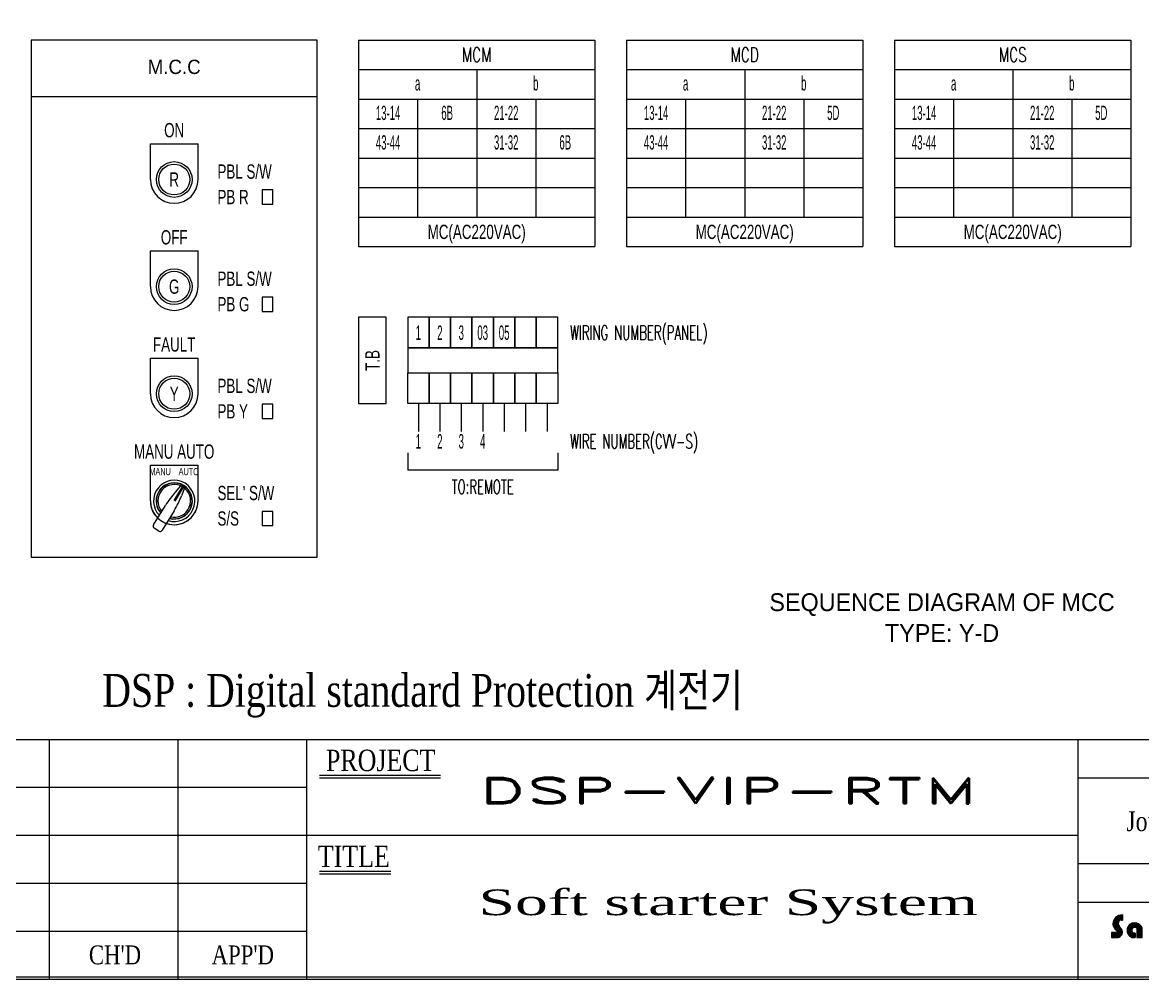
# Model space of a CAD drawing. Header units: millimetres. Extents: x 107 to 2900, y 85 to 3996.
# Drawn here: x 2213.1 to 2495.3, y 727.3 to 968.5 of the extents above; entities that cross this region are included whole.
import ezdxf
from ezdxf.enums import TextEntityAlignment as Align
from ezdxf.lldxf.tags import DXFTag

# ---------------------------------------------------------------- set-up
doc = ezdxf.new("R2010")
doc.units = ezdxf.units.MM
for name, color, linetype in [('10', 1, 'Continuous'), ('40', 4, 'Continuous'), ('50', 5, 'Continuous'), ('70', 7, 'Continuous'), ('RED', 1, 'Continuous'), ('TEXT', 6, 'Continuous')]:
    doc.layers.add(name, color=color, linetype=linetype)
doc.styles.add('ghs', font='NGULIM.TTF')
doc.styles.add('ROMANS', font='ROMANS.shx', dxfattribs={"width": 0.7})
doc.styles.add('SD', font='ROMAND.shx', dxfattribs={"width": 0.8})
doc.styles.add('SS', font='batang.ttc', dxfattribs={"width": 0.8})
doc.styles.add('엑스포', font='gulim.ttc')
tags = doc.linetypes.add('HIDDEN', pattern=[0.375, 0.25, -0.125]).pattern_tags.tags
tags[6:7] = [DXFTag(74, 4), DXFTag(75, 0), DXFTag(340, '0'), DXFTag(46, 1.0), DXFTag(50, 0.0), DXFTag(44, 0.0), DXFTag(45, 0.0)]
tags[4:5] = [DXFTag(74, 4), DXFTag(75, 0), DXFTag(340, '0'), DXFTag(46, 1.0), DXFTag(50, 0.0), DXFTag(44, 0.0), DXFTag(45, 0.0)]

# ---------------------------------------------------------------- blocks, each defined once
blk = doc.blocks.new('1234e')
at = {"color": 20}
for p, q in [((6783, 918), (6800, 918)), ((6800, 918), (6800, 999)), ((6698, 723), (6628, 723)), ((6628, 723), (6628, 649)), ((6628, 649), (6731, 649))]:
    blk.add_line(p, q, dxfattribs=at)
for centre, radius, start, end in [((6796, 854), 145, 88.6611, 181.7509), ((6849, 856), 116, 152.3238, 180.3878), ((6775, 871), 48, 80.1806, 125.4162), ((6786, 872), 136, 189.7481, 235.3121), ((6696, 743), 21, 262.861, 53.9161), ((6897, 909), 172, 198.0693, 226.8293), ((6665, 720), 131, 0.5186, 29.3145), ((6494, 805), 314, 338.6706, 344.4323), ((6714, 728), 80.8, 281.9324, 332.5782)]:
    blk.add_arc(centre, radius, start, end, dxfattribs=at)
blk = doc.blocks.new('12345y')
at = {"color": 20}
for p, q in [((6997, 716), (6975, 716)), ((6997, 649), (6997, 716)), ((7024, 786), (7024, 649)), ((7104, 649), (7104, 786)), ((6944, 649), (6997, 649)), ((7024, 649), (7104, 649))]:
    blk.add_line(p, q, dxfattribs=at)
for radius, start, end in [(118, 13.5527, 247.7467), (44.6, 38.4087, 252.3284)]:
    blk.add_arc((6989, 759), radius, start, end, dxfattribs=at)
blk = doc.blocks.new('abcd')
at = {"color": 20}
for p, q in [((6653, 877), (6653, 841)), ((6654, 882), (6654, 837)), ((6655, 887), (6655, 833)), ((6656, 891), (6656, 830)), ((6657, 895), (6657, 827)), ((6658, 898), (6658, 824)), ((6659, 901), (6659, 822)), ((6660, 904), (6660, 819)), ((6661, 906), (6661, 817)), ((6662, 909), (6662, 814)), ((6663, 911), (6663, 813)), ((6664, 913), (6664, 811)), ((6665, 916), (6665, 809)), ((6666, 918), (6666, 807)), ((6667, 920), (6667, 805)), ((6668, 922), (6668, 803)), ((6669, 923), (6669, 802)), ((6670, 925), (6670, 800)), ((6671, 927), (6671, 798)), ((6672, 929), (6672, 797)), ((6673, 930), (6673, 795)), ((6674, 932), (6674, 794)), ((6675, 933), (6675, 793)), ((6676, 935), (6676, 791)), ((6677, 936), (6677, 790)), ((6678, 938), (6678, 789)), ((6679, 939), (6679, 787)), ((6680, 941), (6680, 786)), ((6681, 942), (6681, 785)), ((6682, 943), (6682, 784)), ((6683, 944), (6683, 783)), ((6684, 946), (6684, 781)), ((6685, 947), (6685, 780)), ((6686, 948), (6686, 779)), ((6687, 949), (6687, 778)), ((6688, 950), (6688, 777)), ((6689, 951), (6689, 776)), ((6690, 953), (6690, 775)), ((6691, 954), (6691, 774)), ((6692, 955), (6692, 773)), ((6693, 956), (6693, 772)), ((6693, 956), (6693, 772)), ((6694, 957), (6694, 771)), ((6694, 957), (6694, 771)), ((6695, 958), (6695, 770)), ((6696, 959), (6696, 770)), ((6697, 960), (6697, 769)), ((6698, 960), (6698, 768)), ((6699, 961), (6699, 767)), ((6700, 962), (6700, 766)), ((6701, 963), (6701, 765)), ((6702, 964), (6702, 765)), ((6703, 965), (6703, 764)), ((6704, 966), (6704, 763)), ((6705, 967), (6705, 762)), ((6706, 967), (6706, 762)), ((6707, 968), (6707, 761)), ((6708, 969), (6708, 760)), ((6709, 970), (6709, 759)), ((6710, 970), (6710, 759)), ((6711, 971), (6711, 758)), ((6712, 972), (6712, 756)), ((6713, 973), (6713, 755)), ((6714, 973), (6714, 753)), ((6715, 974), (6715, 751)), ((6716, 975), (6716, 748)), ((6717, 975), (6717, 649)), ((6718, 976), (6718, 649)), ((6719, 977), (6719, 649)), ((6720, 977), (6720, 649)), ((6721, 978), (6721, 649)), ((6722, 978), (6722, 649)), ((6723, 979), (6723, 649)), ((6724, 980), (6724, 649)), ((6725, 980), (6725, 649)), ((6726, 981), (6726, 649)), ((6727, 981), (6727, 649)), ((6728, 982), (6728, 649)), ((6729, 982), (6729, 649)), ((6730, 983), (6730, 649)), ((6731, 983), (6731, 649)), ((6732, 984), (6732, 649)), ((6733, 984), (6733, 649)), ((6734, 985), (6734, 862)), ((6735, 985), (6735, 871)), ((6736, 985), (6736, 877)), ((6737, 986), (6737, 882)), ((6738, 986), (6738, 886)), ((6739, 987), (6739, 890)), ((6740, 987), (6740, 893)), ((6741, 988), (6741, 896)), ((6742, 988), (6742, 898)), ((6743, 988), (6743, 901)), ((6744, 989), (6744, 903)), ((6745, 989), (6745, 905)), ((6746, 990), (6746, 908)), ((6747, 990), (6747, 909)), ((6748, 990), (6748, 911)), ((6749, 991), (6749, 911)), ((6750, 991), (6750, 912)), ((6751, 991), (6751, 912)), ((6752, 992), (6752, 913)), ((6753, 992), (6753, 914)), ((6754, 992), (6754, 914)), ((6755, 993), (6755, 915)), ((6756, 993), (6756, 915)), ((6757, 993), (6757, 915)), ((6758, 994), (6758, 916)), ((6759, 994), (6759, 916)), ((6760, 994), (6760, 917)), ((6761, 994), (6761, 917)), ((6762, 995), (6762, 917)), ((6763, 995), (6763, 917)), ((6764, 995), (6764, 918)), ((6765, 995), (6765, 918)), ((6766, 995), (6766, 918)), ((6767, 996), (6767, 918)), ((6768, 996), (6768, 918)), ((6769, 996), (6769, 919)), ((6770, 996), (6770, 919)), ((6771, 996), (6771, 919)), ((6772, 997), (6772, 919)), ((6773, 997), (6773, 919)), ((6774, 997), (6774, 919)), ((6775, 997), (6775, 919)), ((6776, 997), (6776, 919)), ((6777, 997), (6777, 919)), ((6778, 998), (6778, 919)), ((6779, 998), (6779, 919)), ((6780, 998), (6780, 919)), ((6781, 998), (6781, 919)), ((6782, 998), (6782, 919)), ((6783, 998), (6783, 918)), ((6784, 998), (6784, 918)), ((6785, 998), (6785, 918)), ((6786, 998), (6786, 918)), ((6787, 998), (6787, 918)), ((6788, 999), (6788, 918)), ((6789, 999), (6789, 918)), ((6790, 999), (6790, 918)), ((6791, 999), (6791, 918)), ((6792, 999), (6792, 918)), ((6793, 999), (6793, 918)), ((6794, 999), (6794, 918)), ((6795, 999), (6795, 918)), ((6796, 999), (6796, 918)), ((6797, 999), (6797, 918)), ((6798, 999), (6798, 918)), ((6799, 999), (6799, 918)), ((6952, 871), (6952, 784)), ((6953, 871), (6953, 785)), ((6954, 872), (6954, 786)), ((6955, 872), (6955, 788)), ((6956, 872), (6956, 789)), ((6957, 872), (6957, 790)), ((6958, 873), (6958, 791)), ((6959, 873), (6959, 792)), ((6960, 873), (6960, 793)), ((6961, 874), (6961, 793)), ((6962, 874), (6962, 794)), ((6963, 874), (6963, 795)), ((6964, 874), (6964, 796)), ((6964, 874), (6964, 796)), ((6965, 874), (6965, 796)), ((6965, 874), (6965, 796)), ((6966, 875), (6966, 797)), ((6967, 875), (6967, 797)), ((6968, 875), (6968, 798)), ((6969, 875), (6969, 798)), ((6970, 875), (6970, 799)), ((6971, 876), (6971, 799)), ((6972, 876), (6972, 800)), ((6973, 876), (6973, 800)), ((6974, 875), (6974, 801)), ((6975, 876), (6975, 801)), ((6976, 876), (6976, 801)), ((6977, 876), (6977, 802)), ((6978, 876), (6978, 802)), ((6979, 876), (6979, 802)), ((6980, 877), (6980, 802)), ((6981, 877), (6981, 802)), ((6982, 877), (6982, 803)), ((6983, 877), (6983, 803)), ((6984, 877), (6984, 803)), ((6985, 877), (6985, 803)), ((6986, 877), (6986, 803)), ((6986, 877), (6986, 803)), ((6987, 877), (6987, 803)), ((6987, 877), (6987, 803)), ((6988, 877), (6988, 803)), ((6989, 877), (6989, 803)), ((6990, 877), (6990, 803)), ((6991, 877), (6991, 803)), ((6992, 877), (6992, 803)), ((6993, 877), (6993, 803)), ((6994, 877), (6994, 803)), ((6995, 877), (6995, 803)), ((6996, 877), (6996, 803)), ((6997, 877), (6997, 802)), ((6998, 877), (6998, 802)), ((6999, 876), (6999, 802)), ((7000, 876), (7000, 802)), ((7001, 876), (7001, 802)), ((7002, 876), (7002, 801)), ((7003, 876), (7003, 801)), ((7004, 876), (7004, 801)), ((7005, 876), (7005, 800)), ((7006, 876), (7006, 800)), ((7007, 876), (7007, 799)), ((7008, 875), (7008, 799)), ((7009, 875), (7009, 798)), ((7010, 875), (7010, 798)), ((7011, 875), (7011, 797)), ((7012, 875), (7012, 797)), ((7013, 874), (7013, 796)), ((7014, 874), (7014, 795)), ((7015, 874), (7015, 795)), ((7016, 874), (7016, 794)), ((7017, 874), (7017, 793)), ((7018, 873), (7018, 792)), ((7019, 873), (7019, 792)), ((7020, 873), (7020, 791)), ((7021, 872), (7021, 790)), ((7022, 872), (7022, 789)), ((7023, 872), (7023, 787)), ((7024, 872), (7024, 649)), ((7025, 871), (7025, 649)), ((6629, 723), (6629, 649)), ((6630, 723), (6630, 649)), ((6631, 723), (6631, 649)), ((6632, 723), (6632, 649)), ((6633, 723), (6633, 649)), ((6634, 723), (6634, 649)), ((6635, 723), (6635, 649)), ((6636, 723), (6636, 649)), ((6637, 723), (6637, 649)), ((6638, 723), (6638, 649)), ((6639, 723), (6639, 649)), ((6640, 723), (6640, 649)), ((6641, 723), (6641, 649)), ((6642, 723), (6642, 649)), ((6643, 723), (6643, 649)), ((6644, 723), (6644, 649)), ((6645, 723), (6645, 649)), ((6646, 723), (6646, 649)), ((6647, 723), (6647, 649)), ((6648, 723), (6648, 649)), ((6649, 723), (6649, 649)), ((6650, 723), (6650, 649)), ((6651, 723), (6651, 649)), ((6652, 870), (6652, 845)), ((6652, 723), (6652, 649)), ((6653, 723), (6653, 649)), ((6654, 723), (6654, 649)), ((6655, 723), (6655, 649)), ((6656, 723), (6656, 649)), ((6657, 723), (6657, 649)), ((6658, 723), (6658, 649)), ((6659, 723), (6659, 649)), ((6660, 723), (6660, 649)), ((6661, 723), (6661, 649)), ((6662, 723), (6662, 649)), ((6663, 723), (6663, 649)), ((6664, 723), (6664, 649)), ((6665, 723), (6665, 649)), ((6666, 723), (6666, 649)), ((6667, 723), (6667, 649)), ((6668, 723), (6668, 649)), ((6669, 723), (6669, 649)), ((6670, 723), (6670, 649)), ((6671, 723), (6671, 649)), ((6672, 723), (6672, 649)), ((6673, 723), (6673, 649)), ((6674, 723), (6674, 649)), ((6675, 723), (6675, 649)), ((6676, 723), (6676, 649)), ((6677, 723), (6677, 649)), ((6678, 723), (6678, 649)), ((6679, 723), (6679, 649)), ((6680, 723), (6680, 649)), ((6681, 723), (6681, 649)), ((6682, 723), (6682, 649)), ((6683, 723), (6683, 649)), ((6684, 723), (6684, 649)), ((6685, 723), (6685, 649)), ((6686, 723), (6686, 649)), ((6687, 723), (6687, 649)), ((6688, 723), (6688, 649)), ((6689, 723), (6689, 649)), ((6690, 723), (6690, 649)), ((6691, 723), (6691, 649)), ((6692, 723), (6692, 649)), ((6693, 723), (6693, 649)), ((6693, 723), (6693, 649)), ((6694, 723), (6694, 649)), ((6694, 722), (6694, 649)), ((6695, 722), (6695, 649)), ((6696, 722), (6696, 649)), ((6697, 722), (6697, 649)), ((6698, 723), (6698, 649)), ((6699, 723), (6699, 649)), ((6700, 723), (6700, 649)), ((6701, 723), (6701, 649)), ((6702, 723), (6702, 649)), ((6703, 724), (6703, 649)), ((6704, 724), (6704, 649)), ((6705, 725), (6705, 649)), ((6706, 725), (6706, 649)), ((6707, 726), (6707, 649)), ((6708, 726), (6708, 649)), ((6709, 727), (6709, 649)), ((6710, 728), (6710, 649)), ((6711, 729), (6711, 649)), ((6712, 730), (6712, 649)), ((6713, 732), (6713, 649)), ((6714, 733), (6714, 649)), ((6715, 735), (6715, 649)), ((6715, 735), (6715, 649)), ((6716, 739), (6716, 649)), ((6716, 739), (6716, 649)), ((6734, 855), (6734, 650)), ((6735, 852), (6735, 650)), ((6736, 849), (6736, 650)), ((6737, 846), (6737, 650)), ((6738, 844), (6738, 651)), ((6739, 841), (6739, 651)), ((6740, 839), (6740, 651)), ((6741, 837), (6741, 652)), ((6742, 835), (6742, 652)), ((6743, 833), (6743, 652)), ((6744, 831), (6744, 653)), ((6745, 829), (6745, 653)), ((6746, 827), (6746, 654)), ((6747, 825), (6747, 654)), ((6748, 823), (6748, 655)), ((6749, 822), (6749, 655)), ((6750, 820), (6750, 656)), ((6751, 818), (6751, 656)), ((6752, 817), (6752, 657)), ((6753, 815), (6753, 657)), ((6754, 814), (6754, 658)), ((6755, 812), (6755, 658)), ((6756, 811), (6756, 659)), ((6757, 809), (6757, 659)), ((6758, 808), (6758, 660)), ((6759, 807), (6759, 661)), ((6760, 805), (6760, 661)), ((6761, 804), (6761, 662)), ((6762, 803), (6762, 663)), ((6763, 801), (6763, 663)), ((6764, 800), (6764, 664)), ((6765, 799), (6765, 665)), ((6766, 798), (6766, 666)), ((6767, 797), (6767, 667)), ((6768, 795), (6768, 668)), ((6769, 794), (6769, 668)), ((6770, 793), (6770, 669)), ((6771, 792), (6771, 670)), ((6772, 791), (6772, 671)), ((6773, 790), (6773, 672)), ((6774, 789), (6774, 673)), ((6775, 788), (6775, 675)), ((6776, 787), (6776, 676)), ((6777, 786), (6777, 677)), ((6778, 785), (6778, 678)), ((6779, 784), (6779, 679)), ((6780, 783), (6780, 681)), ((6781, 781), (6781, 682)), ((6782, 779), (6782, 684)), ((6783, 777), (6783, 685)), ((6784, 775), (6784, 687)), ((6785, 772), (6785, 689)), ((6786, 770), (6786, 691)), ((6787, 768), (6787, 693)), ((6788, 765), (6788, 696)), ((6789, 762), (6789, 698)), ((6790, 759), (6790, 701)), ((6791, 756), (6791, 704)), ((6792, 752), (6792, 707)), ((6793, 748), (6793, 710)), ((6794, 743), (6794, 713)), ((6795, 737), (6795, 717)), ((6796, 726), (6796, 720)), ((6871, 768), (6871, 749)), ((6872, 777), (6872, 740)), ((6873, 782), (6873, 735)), ((6874, 787), (6874, 730)), ((6875, 791), (6875, 727)), ((6876, 794), (6876, 723)), ((6877, 797), (6877, 720)), ((6877, 797), (6877, 720)), ((6878, 800), (6878, 717)), ((6878, 800), (6878, 717)), ((6879, 802), (6879, 715)), ((6880, 805), (6880, 712)), ((6881, 807), (6881, 710)), ((6882, 809), (6882, 708)), ((6883, 811), (6883, 706)), ((6884, 813), (6884, 704)), ((6885, 815), (6885, 702)), ((6886, 817), (6886, 700)), ((6887, 819), (6887, 698)), ((6888, 820), (6888, 697)), ((6889, 822), (6889, 695)), ((6890, 823), (6890, 694)), ((6891, 825), (6891, 692)), ((6892, 826), (6892, 691)), ((6893, 828), (6893, 689)), ((6894, 829), (6894, 688)), ((6895, 831), (6895, 687)), ((6896, 832), (6896, 685)), ((6897, 833), (6897, 684)), ((6898, 834), (6898, 683)), ((6899, 835), (6899, 682)), ((6899, 835), (6899, 682)), ((6900, 837), (6900, 680)), ((6900, 837), (6900, 680)), ((6901, 838), (6901, 679)), ((6902, 839), (6902, 678)), ((6903, 840), (6903, 677)), ((6904, 841), (6904, 676)), ((6905, 842), (6905, 675)), ((6906, 843), (6906, 674)), ((6907, 844), (6907, 673)), ((6908, 845), (6908, 672)), ((6909, 846), (6909, 671)), ((6910, 847), (6910, 670)), ((6911, 848), (6911, 669)), ((6912, 848), (6912, 669)), ((6913, 849), (6913, 668)), ((6914, 850), (6914, 667)), ((6915, 851), (6915, 666)), ((6916, 852), (6916, 665)), ((6917, 853), (6917, 665)), ((6918, 853), (6918, 664)), ((6919, 854), (6919, 663)), ((6920, 855), (6920, 662)), ((6921, 855), (6921, 662)), ((6922, 856), (6922, 661)), ((6923, 857), (6923, 660)), ((6924, 857), (6924, 660)), ((6925, 858), (6925, 659)), ((6926, 859), (6926, 658)), ((6927, 859), (6927, 658)), ((6928, 860), (6928, 657)), ((6929, 861), (6929, 656)), ((6930, 861), (6930, 656)), ((6931, 862), (6931, 655)), ((6932, 862), (6932, 655)), ((6933, 863), (6933, 654)), ((6934, 863), (6934, 654)), ((6935, 864), (6935, 653)), ((6936, 864), (6936, 653)), ((6937, 865), (6937, 652)), ((6938, 865), (6938, 652)), ((6939, 866), (6939, 651)), ((6940, 866), (6940, 651)), ((6941, 867), (6941, 650)), ((6942, 867), (6942, 650)), ((6943, 868), (6943, 649)), ((6944, 868), (6944, 649)), ((6945, 868), (6945, 766)), ((6945, 751), (6945, 649)), ((6946, 869), (6946, 771)), ((6946, 746), (6946, 649)), ((6947, 869), (6947, 774)), ((6947, 743), (6947, 649)), ((6948, 870), (6948, 776)), ((6948, 741), (6948, 649)), ((6949, 870), (6949, 778)), ((6949, 739), (6949, 649)), ((6950, 870), (6950, 780)), ((6950, 737), (6950, 649)), ((6951, 871), (6951, 782)), ((6951, 735), (6951, 649)), ((6952, 733), (6952, 649)), ((6953, 732), (6953, 649)), ((6954, 731), (6954, 649)), ((6955, 730), (6955, 649)), ((6956, 728), (6956, 649)), ((6957, 727), (6957, 649)), ((6958, 726), (6958, 649)), ((6959, 725), (6959, 649)), ((6960, 725), (6960, 649)), ((6961, 724), (6961, 649)), ((6962, 723), (6962, 649)), ((6963, 722), (6963, 649)), ((6964, 722), (6964, 649)), ((6964, 722), (6964, 649)), ((6965, 721), (6965, 649)), ((6965, 721), (6965, 649)), ((6966, 720), (6966, 649)), ((6967, 720), (6967, 649)), ((6968, 719), (6968, 649)), ((6969, 719), (6969, 649)), ((6970, 718), (6970, 649)), ((6971, 718), (6971, 649)), ((6972, 717), (6972, 649)), ((6973, 717), (6973, 649)), ((6974, 716), (6974, 649)), ((6975, 716), (6975, 649)), ((6976, 716), (6976, 649)), ((6977, 716), (6977, 649)), ((6978, 716), (6978, 649)), ((6979, 716), (6979, 649)), ((6980, 716), (6980, 649)), ((6981, 716), (6981, 649)), ((6982, 716), (6982, 649)), ((6983, 716), (6983, 649)), ((6984, 716), (6984, 649)), ((6985, 716), (6985, 649)), ((6986, 716), (6986, 649)), ((6986, 716), (6986, 649)), ((6987, 716), (6987, 649)), ((6987, 716), (6987, 649)), ((6988, 716), (6988, 649)), ((6989, 716), (6989, 649)), ((6990, 716), (6990, 649)), ((6991, 716), (6991, 649)), ((6992, 716), (6992, 649)), ((6993, 716), (6993, 649)), ((6994, 716), (6994, 649)), ((6995, 716), (6995, 649)), ((6996, 716), (6996, 649)), ((6997, 716), (6997, 649)), ((7026, 871), (7026, 649)), ((7027, 871), (7027, 649)), ((7028, 870), (7028, 649)), ((7029, 870), (7029, 649)), ((7030, 870), (7030, 649)), ((7031, 869), (7031, 649)), ((7032, 869), (7032, 649)), ((7033, 868), (7033, 649)), ((7034, 868), (7034, 649)), ((7035, 868), (7035, 649)), ((7036, 867), (7036, 649)), ((7037, 867), (7037, 649)), ((7038, 866), (7038, 649)), ((7039, 866), (7039, 649)), ((7040, 865), (7040, 649)), ((7041, 865), (7041, 649)), ((7042, 864), (7042, 649)), ((7043, 864), (7043, 649)), ((7044, 863), (7044, 649)), ((7045, 863), (7045, 649)), ((7046, 862), (7046, 649)), ((7047, 862), (7047, 649)), ((7048, 861), (7048, 649)), ((7049, 861), (7049, 649)), ((7050, 860), (7050, 649)), ((7051, 859), (7051, 649)), ((7052, 859), (7052, 649)), ((7053, 858), (7053, 649)), ((7054, 857), (7054, 649)), ((7055, 857), (7055, 649)), ((7056, 856), (7056, 649)), ((7057, 855), (7057, 649)), ((7058, 855), (7058, 649)), ((7059, 854), (7059, 649)), ((7060, 853), (7060, 649)), ((7061, 852), (7061, 649)), ((7062, 852), (7062, 649)), ((7063, 851), (7063, 649)), ((7064, 850), (7064, 649)), ((7065, 849), (7065, 649)), ((7066, 848), (7066, 649)), ((7066, 848), (7066, 649)), ((7067, 848), (7067, 649)), ((7067, 848), (7067, 649)), ((7068, 847), (7068, 649)), ((7069, 846), (7069, 649)), ((7070, 845), (7070, 649)), ((7071, 844), (7071, 649)), ((7072, 843), (7072, 649)), ((7073, 842), (7073, 649)), ((7074, 841), (7074, 649)), ((7075, 840), (7075, 649)), ((7076, 839), (7076, 649)), ((7077, 838), (7077, 649)), ((7078, 836), (7078, 649)), ((7079, 835), (7079, 649)), ((7080, 834), (7080, 649)), ((7081, 833), (7081, 649)), ((7082, 832), (7082, 649)), ((7083, 830), (7083, 649)), ((7084, 829), (7084, 649)), ((7085, 828), (7085, 649)), ((7086, 826), (7086, 649)), ((7087, 825), (7087, 649)), ((7088, 823), (7088, 649)), ((7088, 823), (7088, 649)), ((7089, 822), (7089, 649)), ((7089, 822), (7089, 649)), ((7090, 820), (7090, 649)), ((7091, 818), (7091, 649)), ((7092, 817), (7092, 649)), ((7093, 815), (7093, 649)), ((7094, 813), (7094, 649)), ((7095, 811), (7095, 649)), ((7096, 809), (7096, 649)), ((7097, 807), (7097, 649)), ((7098, 805), (7098, 649)), ((7099, 802), (7099, 649)), ((7100, 799), (7100, 649)), ((7101, 797), (7101, 649)), ((7102, 794), (7102, 649)), ((7103, 790), (7103, 649)), ((7103, 787), (7103, 649))]:
    blk.add_line(p, q, dxfattribs=at)
at = {"color": 1}
for name in ['1234e', '12345y']:
    blk.add_blockref(name, (0, 0), dxfattribs=at)
blk = doc.blocks.new('abcde')
at = {"color": 0, "xscale": 0.09000000000000001, "yscale": 0.09000000000000001, "zscale": 0.09000000000000001}
blk.add_blockref('abcd', (6000, 65.1), dxfattribs=at)

msp = doc.modelspace()

# ---------------------------------------------------------------- linework, layer by layer
for p, q in [((2297.766, 964.084), (2357.271, 964.084)), ((2297.766, 964.084), (2297.766, 912.018)), ((2357.271, 964.084), (2357.271, 912.018)), ((2365.281, 964.084), (2365.281, 912.018)), ((2365.281, 964.084), (2424.785, 964.084)), ((2424.785, 964.084), (2424.785, 912.018)), ((2432.796, 964.084), (2432.796, 912.018)), ((2432.796, 964.084), (2492.3, 964.084)), ((2492.3, 964.084), (2492.3, 912.018)), ((2297.766, 956.646), (2357.271, 956.646)), ((2327.519, 956.646), (2327.519, 919.456)), ((2365.281, 956.646), (2424.785, 956.646)), ((2395.033, 956.646), (2395.033, 919.456)), ((2432.796, 956.646), (2492.3, 956.646)), ((2462.548, 956.646), (2462.548, 919.456)), ((2297.766, 949.208), (2357.271, 949.208)), ((2312.642, 949.208), (2312.642, 919.456)), ((2342.395, 949.208), (2342.395, 919.456)), ((2365.281, 949.208), (2424.785, 949.208)), ((2380.157, 949.208), (2380.157, 919.456)), ((2409.909, 949.208), (2409.909, 919.456)), ((2432.796, 949.208), (2492.3, 949.208)), ((2447.672, 949.208), (2447.672, 919.456)), ((2477.424, 949.208), (2477.424, 919.456)), ((2297.766, 941.77), (2357.271, 941.77)), ((2365.281, 941.77), (2424.785, 941.77)), ((2432.796, 941.77), (2492.3, 941.77)), ((2297.766, 934.332), (2357.271, 934.332)), ((2365.281, 934.332), (2424.785, 934.332)), ((2432.796, 934.332), (2492.3, 934.332)), ((2297.766, 926.894), (2357.271, 926.894)), ((2365.281, 926.894), (2424.785, 926.894)), ((2432.796, 926.894), (2492.3, 926.894)), ((2297.766, 919.456), (2357.271, 919.456)), ((2365.281, 919.456), (2424.785, 919.456)), ((2432.796, 919.456), (2492.3, 919.456)), ((2297.766, 912.018), (2357.271, 912.018)), ((2365.281, 912.018), (2424.785, 912.018)), ((2432.796, 912.018), (2492.3, 912.018))]:
    msp.add_line(p, q)
at = {"color": 7}
msp.add_line((2215.316, 949.885), (2287.316, 949.885), dxfattribs=at)
at = {"color": 40, "linetype": 'Continuous'}
for p, q in [((2245.316, 928.934), (2245.316, 937.934)), ((2245.316, 937.934), (2257.316, 937.934)), ((2257.316, 928.934), (2257.316, 937.934)), ((2245.316, 901.934), (2245.316, 910.934)), ((2245.316, 910.934), (2257.316, 910.934)), ((2257.316, 901.934), (2257.316, 910.934)), ((2245.316, 883.934), (2257.316, 883.934)), ((2245.316, 874.934), (2245.316, 883.934)), ((2257.316, 874.934), (2257.316, 883.934)), ((2245.316, 847.934), (2245.316, 856.934)), ((2245.316, 856.934), (2257.316, 856.934)), ((2257.316, 847.934), (2257.316, 856.934))]:
    msp.add_line(p, q, dxfattribs=at)
at = {"color": 3, "linetype": 'Continuous'}
for centre, radius in [((2251.316, 928.934), 4.5), ((2251.316, 928.934), 3.9), ((2251.316, 901.934), 4.5), ((2251.316, 901.934), 3.9), ((2251.316, 874.934), 4.5), ((2251.316, 874.934), 3.9)]:
    msp.add_circle(centre, radius, dxfattribs=at)
at = {"color": 40, "linetype": 'Continuous'}
for centre in [(2251.316, 928.934), (2251.316, 901.934), (2251.316, 874.934), (2251.316, 847.934)]:
    msp.add_arc(centre, 6, 180, 0, dxfattribs=at)
at = {"color": 6, "linetype": 'Continuous'}
for radius, start, end in [(4.5, 254.84974, 221.93124), (6, 180, 226.12159), (6, 250.65939, 0)]:
    msp.add_arc((2251.316, 847.934), radius, start, end, dxfattribs=at)
at = {"layer": '10', "color": 7}
for p, q in [((2287.896, 778.133), (2318.371, 778.133)), ((2287.896, 753.941), (2305.902, 753.941))]:
    msp.add_line(p, q, dxfattribs=at)
at = {"layer": '40'}
for p, q in [((2253.349, 851.523), (2251.188, 848.012)), ((2253.605, 851.366), (2251.444, 847.855)), ((2251.634, 850.179), (2252.991, 851.703)), ((2253.927, 851.127), (2253.178, 849.229)), ((2246.087, 841.87), (2249.124, 846.803)), ((2251.295, 845.467), (2248.259, 840.533)), ((2247.433, 840.337), (2246.284, 841.044))]:
    msp.add_line(p, q, dxfattribs=at)
at = {"layer": '40', "color": 7}
for p, q in [((2219.858, 787.783), (2219.858, 727.303)), ((2252.258, 787.783), (2252.258, 727.303)), ((2284.658, 787.783), (2284.658, 727.303)), ((2479.058, 727.303), (2479.058, 787.783)), ((2803.058, 778.063), (2479.058, 778.063)), ((2284.658, 775.687), (1982.258, 775.687)), ((2284.658, 763.591), (1982.258, 763.591)), ((2479.058, 763.591), (2284.658, 763.591)), ((2802.626, 756.463), (2479.058, 756.463)), ((2284.658, 751.495), (1982.258, 751.495)), ((2802.626, 746.743), (2479.058, 746.743)), ((2284.658, 739.399), (1982.258, 739.399))]:
    msp.add_line(p, q, dxfattribs=at)
at = {"layer": '40'}
for centre, radius, start, end in [((2251.316, 847.934), 5.205, 252.56977, 224.21121), ((2251.316, 847.934), 4.125, 256.39494, 220.38604), ((2269.563, 834.224), 24, 138.33418, 148.39049), ((2230.856, 858.046), 24, 328.39049, 338.4468), ((2246.598, 841.555), 0.6, 148.39049, 238.39049), ((2247.748, 840.848), 0.6, 238.39049, 328.39049)]:
    msp.add_arc(centre, radius, start, end, dxfattribs=at)
at = {"layer": '50'}
msp.add_arc((2251.316, 847.934), 4.575, 254.57244, 222.20854, dxfattribs=at)
at = {"layer": '70', "color": 7}
for p, q in [((1982.258, 787.783), (2803.058, 787.783)), ((2287.896, 778.781), (2318.371, 778.781)), ((2287.896, 754.589), (2305.902, 754.589))]:
    msp.add_line(p, q, dxfattribs=at)
for points in [[(2803.058, 727.303), (1982.258, 727.303), (1982.258, 1310.503), (2803.058, 1310.503)], [(2802.41, 727.951), (1982.906, 727.951), (1982.906, 1309.855), (2802.41, 1309.855)]]:
    msp.add_lwpolyline(points, close=True, dxfattribs=at)
at = {"layer": 'RED', "color": 7}
for p, q in [((2215.316, 964.084), (2215.316, 833.776)), ((2287.316, 964.084), (2215.316, 964.084)), ((2287.316, 833.776), (2287.316, 964.084)), ((2347.935, 886.486), (2310.135, 886.486)), ((2310.135, 886.486), (2310.135, 880.186)), ((2347.935, 880.186), (2347.935, 886.486)), ((2310.135, 880.186), (2347.935, 880.186)), ((2215.316, 833.776), (2287.316, 833.776))]:
    msp.add_line(p, q, dxfattribs=at)
at = {"layer": 'RED', "color": 3}
for p, q in [((2273.461, 926.308), (2273.461, 922.708)), ((2276.137, 926.308), (2273.461, 926.308)), ((2276.137, 922.708), (2276.137, 926.308)), ((2273.461, 922.708), (2276.137, 922.708)), ((2273.461, 899.308), (2273.461, 895.708)), ((2276.137, 899.308), (2273.461, 899.308)), ((2276.137, 895.708), (2276.137, 899.308)), ((2273.461, 895.708), (2276.137, 895.708)), ((2273.461, 872.296), (2273.461, 868.696)), ((2276.137, 872.296), (2273.461, 872.296)), ((2276.137, 868.696), (2276.137, 872.296)), ((2273.461, 868.696), (2276.137, 868.696)), ((2273.461, 845.308), (2273.461, 841.708)), ((2276.137, 845.308), (2273.461, 845.308)), ((2276.137, 841.708), (2276.137, 845.308)), ((2273.461, 841.708), (2276.137, 841.708))]:
    msp.add_line(p, q, dxfattribs=at)
at = {"layer": 'RED', "color": 2}
for p, q in [((2304.735, 894.201), (2297.766, 894.201)), ((2297.766, 894.201), (2297.766, 872.47)), ((2304.735, 872.47), (2304.735, 894.201)), ((2315.535, 894.201), (2310.135, 894.201)), ((2310.135, 894.201), (2310.135, 886.486)), ((2320.935, 894.201), (2315.535, 894.201)), ((2315.535, 894.201), (2315.535, 886.486)), ((2315.535, 886.486), (2315.535, 894.201)), ((2320.935, 886.486), (2320.935, 894.201)), ((2326.335, 894.201), (2320.935, 894.201)), ((2320.935, 894.201), (2320.935, 886.486)), ((2331.735, 894.201), (2326.335, 894.201)), ((2326.335, 894.201), (2326.335, 886.486)), ((2326.335, 886.486), (2326.335, 894.201)), ((2331.735, 886.486), (2331.735, 894.201)), ((2337.135, 894.201), (2331.735, 894.201)), ((2331.735, 894.201), (2331.735, 886.486)), ((2337.135, 886.486), (2337.135, 894.201)), ((2342.535, 894.201), (2337.135, 894.201)), ((2337.135, 894.201), (2337.135, 886.486)), ((2347.935, 894.201), (2342.535, 894.201)), ((2342.535, 894.201), (2342.535, 886.486)), ((2342.535, 886.486), (2342.535, 894.201)), ((2347.935, 886.486), (2347.935, 894.201)), ((2310.135, 886.486), (2315.535, 886.486)), ((2315.535, 886.486), (2320.935, 886.486)), ((2320.935, 886.486), (2326.335, 886.486)), ((2326.335, 886.486), (2331.735, 886.486)), ((2331.735, 886.486), (2337.135, 886.486)), ((2337.135, 886.486), (2342.535, 886.486)), ((2342.535, 886.486), (2347.935, 886.486)), ((2310.135, 872.47), (2310.135, 880.186)), ((2310.135, 880.186), (2315.535, 880.186)), ((2315.535, 880.186), (2315.535, 872.47)), ((2315.535, 872.47), (2315.535, 880.186)), ((2315.535, 880.186), (2320.935, 880.186)), ((2320.935, 880.186), (2320.935, 872.47)), ((2320.935, 872.47), (2320.935, 880.186)), ((2320.935, 880.186), (2326.335, 880.186)), ((2326.335, 872.47), (2326.335, 880.186)), ((2326.335, 880.186), (2331.735, 880.186)), ((2326.335, 880.186), (2326.335, 872.47)), ((2331.735, 880.186), (2331.735, 872.47)), ((2331.735, 872.47), (2331.735, 880.186)), ((2331.735, 880.186), (2337.135, 880.186)), ((2337.135, 872.47), (2337.135, 880.186)), ((2337.135, 880.186), (2342.535, 880.186)), ((2337.135, 880.186), (2337.135, 872.47)), ((2342.535, 880.186), (2342.535, 872.47)), ((2342.535, 872.47), (2342.535, 880.186)), ((2342.535, 880.186), (2347.935, 880.186)), ((2347.935, 880.186), (2347.935, 872.47)), ((2297.766, 872.47), (2304.735, 872.47)), ((2315.535, 872.47), (2310.135, 872.47)), ((2320.935, 872.47), (2315.535, 872.47)), ((2326.335, 872.47), (2320.935, 872.47)), ((2331.735, 872.47), (2326.335, 872.47)), ((2337.135, 872.47), (2331.735, 872.47)), ((2342.535, 872.47), (2337.135, 872.47)), ((2347.935, 872.47), (2342.535, 872.47))]:
    msp.add_line(p, q, dxfattribs=at)
at = {"layer": 'RED', "color": 9, "linetype": 'HIDDEN'}
for p, q in [((2312.835, 872.47), (2312.835, 865.426)), ((2318.235, 872.47), (2318.235, 865.426)), ((2323.635, 872.47), (2323.635, 865.426)), ((2329.035, 872.47), (2329.035, 865.426)), ((2334.435, 872.47), (2334.435, 865.426)), ((2339.835, 872.47), (2339.835, 865.426)), ((2345.235, 872.47), (2345.235, 865.426)), ((2310.135, 860.081), (2310.135, 855.691)), ((2347.935, 860.081), (2347.935, 855.691)), ((2347.935, 855.691), (2310.135, 855.691))]:
    msp.add_line(p, q, dxfattribs=at)

# ---------------------------------------------------------------- block references
at = {"color": 0, "xscale": 0.18, "yscale": 0.18, "zscale": 0.18}
msp.add_blockref('abcde', (1300.035, 715.706), dxfattribs=at)

# ---------------------------------------------------------------- texts
at = {"color": 2, "style": 'ghs', "width": 0.7}
msp.add_text('MANU', height=1.8, dxfattribs=at).set_placement((2250.462, 854.424), align=Align.RIGHT)
msp.add_text('AUTO', height=1.8, dxfattribs=at).set_placement((2252.437, 854.424))
at = {"color": 7, "linetype": 'ByBlock', "lineweight": 0, "style": 'SS', "width": 0.8}
msp.add_text('DSP : Digital standard Protection 계전기', height=8.28113, dxfattribs=at).set_placement((2233.214, 796.046))
at = {"color": 7, "linetype": 'Continuous', "style": 'SD', "width": 1.881814}
msp.add_text('DSP-VIP-RTM', height=6.48, dxfattribs=at).set_placement((2327.969, 771.649), (2453.813, 771.649), align=Align.FIT)
at = {"color": 0, "style": 'SS', "width": 1.529882}
msp.add_text('Soft starter System', height=6.48, dxfattribs=at).set_placement((2327.969, 743.545), (2453.813, 743.545), align=Align.FIT)
at = {"layer": '40', "color": 7, "style": 'SS', "width": 0.8}
for s, height, p in [('Joung M.W', 4.968, (2505.358, 764.732)), ("CH'D", 4.752, (2236.398, 731.159)), ("APP'D", 4.752, (2268.6, 731.159))]:
    msp.add_text(s, height=height, dxfattribs=at).set_placement(p, align=Align.CENTER)
at = {"layer": '70', "color": 7, "style": '엑스포'}
for s, p in [('SEQUENCE DIAGRAM OF MCC', (2444.745, 821.831)), ('TYPE: Y-D', (2444.745, 814.631))]:
    msp.add_text(s, height=4.5, dxfattribs=at).set_placement(p, align=Align.MIDDLE)
at = {"layer": '70', "color": 7, "style": 'SS', "width": 0.8}
for s, p in [('PROJECT', (2303.336, 779.852)), ('TITLE', (2296.564, 755.66))]:
    msp.add_text(s, height=5.4, dxfattribs=at).set_placement(p, align=Align.CENTER)
at = {"layer": 'TEXT', "color": 7}
for s, style, width, p in [('MCM', 'ROMANS', 0.7, (2327.519, 960.365)), ('MCD', 'ROMANS', 0.7, (2395.033, 960.365)), ('MCS', 'ROMANS', 0.7, (2462.548, 960.365)), ('ON', 'ghs', 0.7, (2251.316, 941.367)), ('MC(AC220VAC)', 'ghs', 0.7, (2327.519, 915.737)), ('MC(AC220VAC)', 'ghs', 0.7, (2395.033, 915.737)), ('MC(AC220VAC)', 'ghs', 0.7, (2462.548, 915.737)), ('OFF', 'ghs', 0.7, (2251.316, 914.367)), ('FAULT', 'ghs', 0.7, (2251.316, 887.367)), ('MANU AUTO', 'ghs', 0.7, (2251.316, 860.367)), ('TO:REMOTE', 'ROMANS', 0.6, (2329.035, 851.487))]:
    msp.add_text(s, height=3.6, dxfattribs=dict(at, style=style, width=width)).set_placement(p, align=Align.MIDDLE_CENTER)
at = {"layer": 'TEXT', "color": 7, "style": '엑스포'}
msp.add_text('M.C.C', height=3.6, dxfattribs=at).set_placement((2251.316, 957.323), align=Align.MIDDLE_CENTER)
at = {"layer": 'TEXT', "style": 'ghs', "width": 0.5}
for s, p in [('a', (2312.642, 953.166)), ('b', (2342.395, 953.166)), ('a', (2380.157, 953.166)), ('b', (2409.909, 953.166)), ('a', (2447.672, 953.166)), ('b', (2477.424, 953.166)), ('13-14', (2305.204, 945.728)), ('6B', (2320.08, 945.728)), ('21-22', (2334.957, 945.728)), ('13-14', (2372.719, 945.728)), ('21-22', (2402.471, 945.728)), ('5D', (2417.347, 945.728)), ('13-14', (2440.234, 945.728)), ('21-22', (2469.986, 945.728)), ('5D', (2484.862, 945.728)), ('43-44', (2305.204, 938.29)), ('31-32', (2334.957, 938.29)), ('6B', (2349.833, 938.29)), ('43-44', (2372.719, 938.29)), ('31-32', (2402.471, 938.29)), ('43-44', (2440.234, 938.29)), ('31-32', (2469.986, 938.29))]:
    msp.add_text(s, height=3.6, dxfattribs=at).set_placement(p, align=Align.MIDDLE_CENTER)
at = {"layer": 'TEXT', "color": 3, "style": 'ghs', "width": 0.7}
for s, p in [('PBL S/W', (2262.216, 929.133)), ('PB R', (2262.216, 922.708)), ('PBL S/W', (2262.216, 902.133)), ('PB G', (2262.216, 895.708)), ('PBL S/W', (2262.216, 875.133)), ('PB Y', (2262.216, 868.708)), ("SEL' S/W", (2262.216, 848.133)), ('S/S', (2262.216, 841.708))]:
    msp.add_text(s, height=3.6, dxfattribs=at).set_placement(p)
for s, p in [('R', (2251.316, 928.934)), ('G', (2251.316, 901.934)), ('Y', (2251.316, 874.934))]:
    msp.add_text(s, height=3.6, dxfattribs=at).set_placement(p, align=Align.MIDDLE_CENTER)
at = {"layer": 'TEXT', "color": 7, "style": 'ghs', "width": 0.5}
for s, height, p in [('1', 3.646, (2312.835, 890.343)), ('2', 3.646, (2318.235, 890.343)), ('3', 3.646, (2323.635, 890.343)), ('03', 3.6461, (2329.035, 890.343)), ('05', 3.6461, (2334.435, 890.343)), ('1', 3.646, (2312.835, 862.957)), ('2', 3.646, (2318.235, 862.957)), ('3', 3.646, (2323.635, 862.957)), ('4', 3.646, (2329.035, 862.957))]:
    msp.add_text(s, height=height, dxfattribs=at).set_placement(p, align=Align.MIDDLE)
at = {"layer": 'TEXT', "color": 7, "style": 'ROMANS', "width": 0.6}
for s, p in [('WIRING NUMBER(PANEL)', (2351.034, 890.343)), ('WIRE NUMBER(CVV-S)', (2351.034, 862.919))]:
    msp.add_text(s, height=3.6, dxfattribs=at).set_placement(p, align=Align.MIDDLE_LEFT)
at = {"layer": 'TEXT', "color": 7, "style": 'ghs', "width": 0.7}
msp.add_text('T.B', height=3.6, rotation=90, dxfattribs=at).set_placement((2301.251, 883.336), align=Align.MIDDLE_CENTER)

doc.saveas('drawing.dxf')
